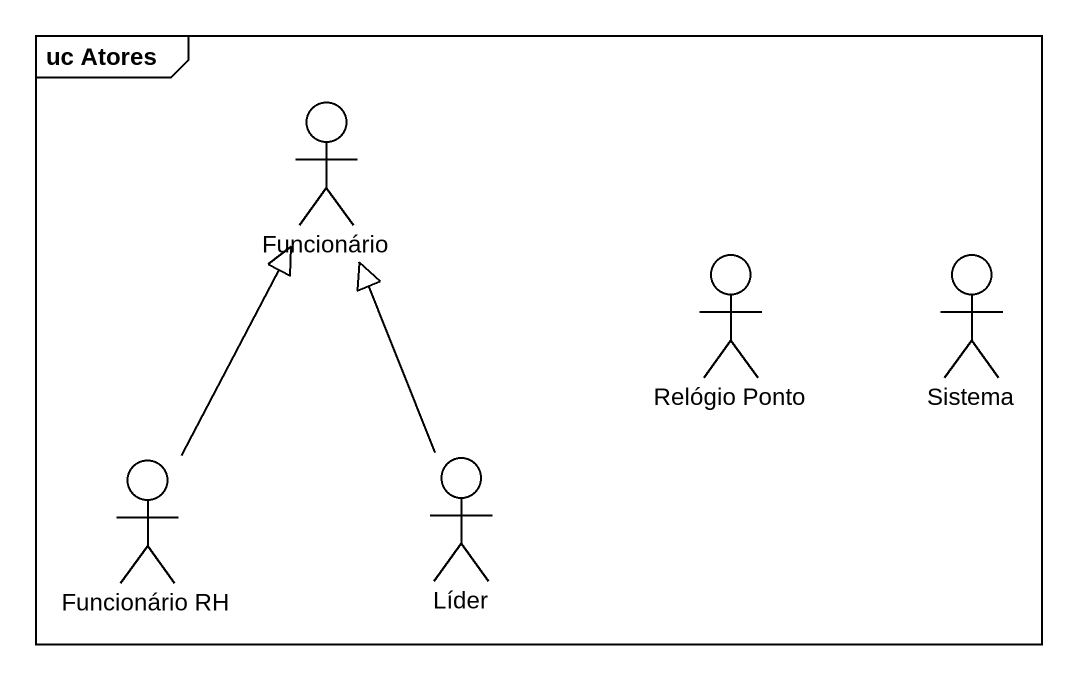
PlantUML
@startuml
mainframe uc Atores
actor Funcionário
actor "Relógio Ponto" as Relógio_Ponto
actor Sistema
actor "Funcionário RH" as Funcionário_RH
actor Líder
Funcionário_RH -up-|> Funcionário
Líder -up-|> Funcionário
@enduml
